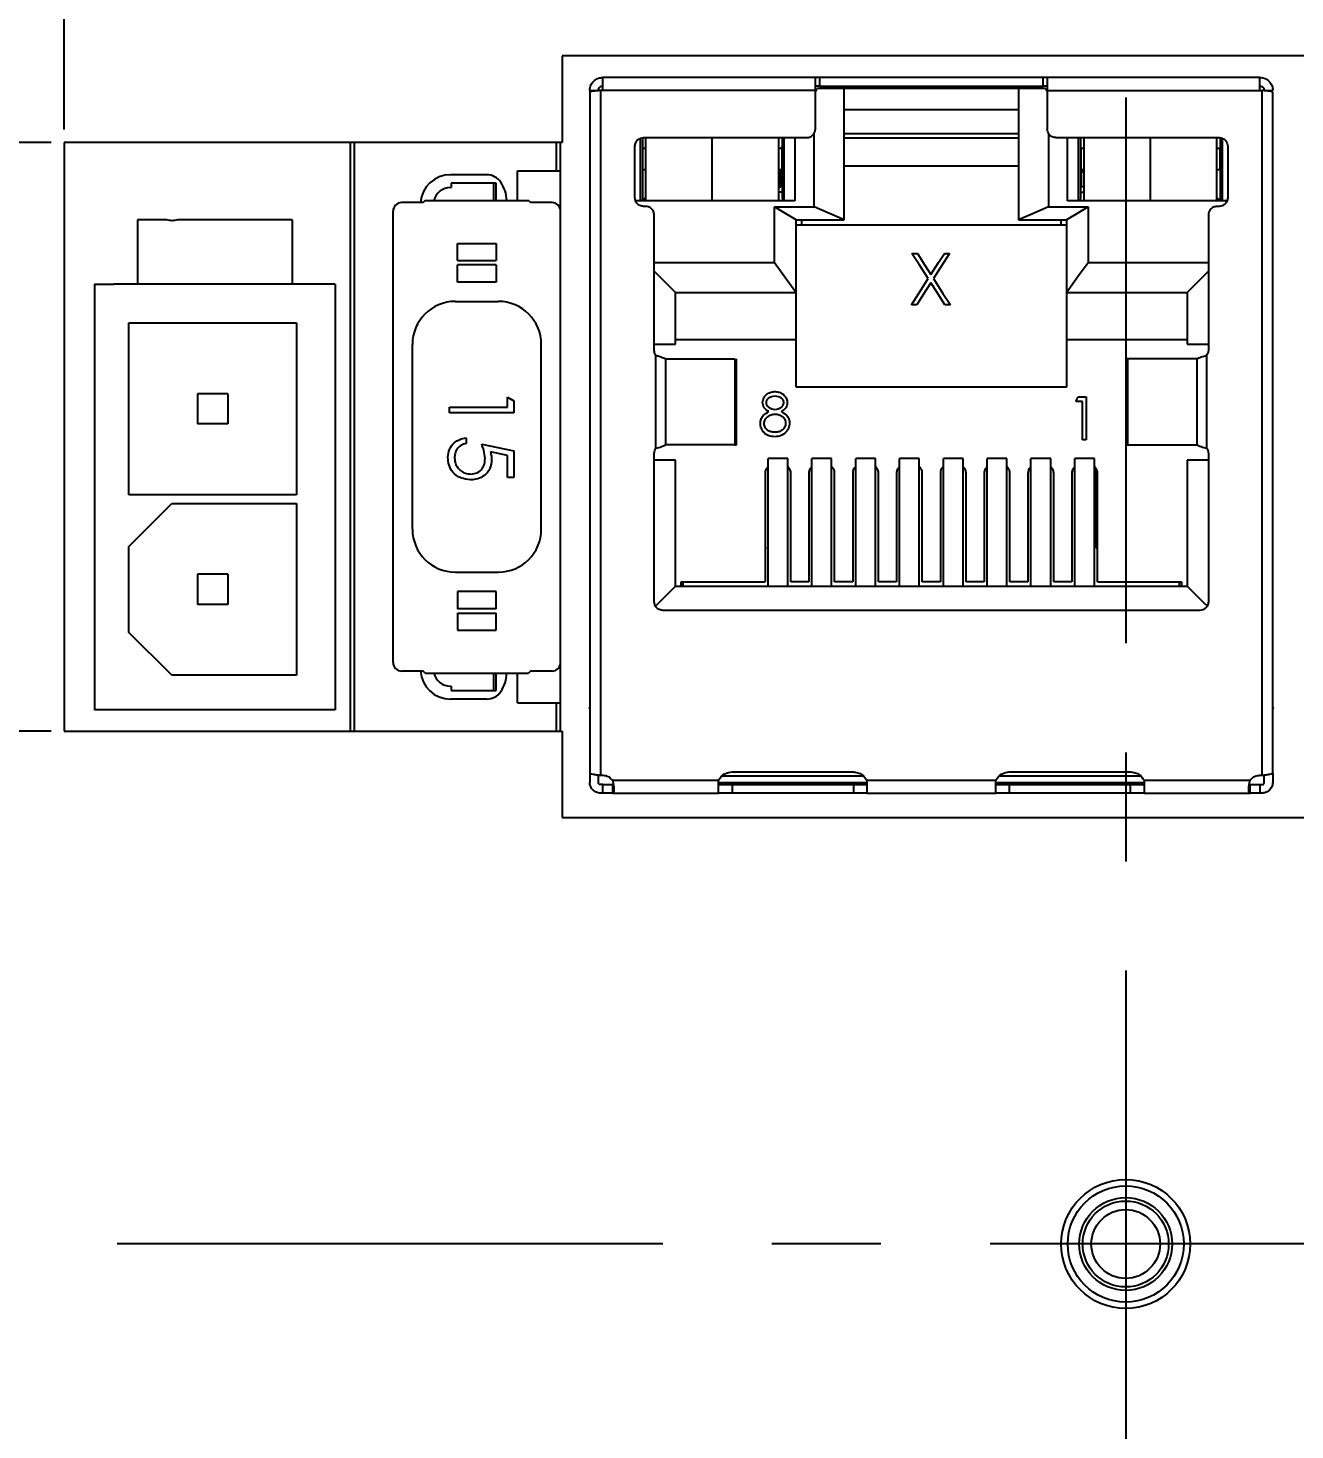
# Model space of a CAD drawing. Header units: millimetres. Extents: x 0 to 420, y 0 to 297.
# Drawn here: x 304.45 to 333.94, y 144.17 to 176.79 of the extents above; entities that cross this region are included whole.
import ezdxf

# ---------------------------------------------------------------- set-up
doc = ezdxf.new("R2010")
doc.units = ezdxf.units.MM
doc.header["$PDSIZE"] = -1
doc.linetypes.add('CENTERX2', pattern=[20.32, 12.7, -2.54, 2.54, -2.54])
doc.layers.add('중심선', color=1, linetype='CENTERX2')
doc.layers.add('치수선', color=3, linetype='Continuous')
doc.styles.add('누리로봇 문자스타일_20230829', font='GOTHIC.TTF')
doc.dimstyles.new('A3기본 치수스타일', dxfattribs={"dimtxt": 3.5, "dimasz": 3.5, "dimexe": 0.5, "dimexo": 0.3, "dimgap": 1, "dimtad": 1, "dimtoh": 1, "dimdec": 1, "dimzin": 12, "dimdsep": 46, "dimtxsty": '누리로봇 문자스타일_20230829', "dimcen": 0.09, "dimclrd": 3, "dimclre": 3, "dimclrt": 3, "dimadec": 0, "dimazin": 3, "dimtm": 1e-09, "dimtfac": 1, "dimtdec": 1, "dimtofl": 0, "dimtmove": 0, "dimatfit": 3, "dimfxl": 1, "dimfrac": 2, "dimarcsym": 0})

# ---------------------------------------------------------------- blocks, each defined once
blk = doc.blocks.new('*D46')
at = {"layer": 'Defpoints', "color": 0}
for p in [(350.915, 197.727), (350.915, 176.143), (305.286, 174.131)]:
    blk.add_point(p, dxfattribs=at)
at = {"layer": '치수선', "color": 3, "lineweight": -2}
for p, q in [((305.286, 174.431), (305.286, 198.227)), ((350.915, 176.443), (350.915, 198.227)), ((308.786, 197.727), (347.415, 197.727))]:
    blk.add_line(p, q, dxfattribs=at)
at = {"layer": '치수선', "color": 3}
for points in [[(308.786, 198.311), (308.786, 197.144), (305.286, 197.727)], [(347.415, 198.311), (347.415, 197.144), (350.915, 197.727)]]:
    blk.add_solid(points, dxfattribs=at)
at = {"layer": '치수선', "color": 3, "insert": (328.1, 200.565), "char_height": 3.5, "attachment_point": 5, "style": '누리로봇 문자스타일_20230829'}
blk.add_mtext('45.6', dxfattribs=at)
blk = doc.blocks.new('*D48')
at = {"layer": 'Defpoints', "color": 0}
for p in [(305.286, 174.131), (283.84, 160.432), (305.286, 160.432)]:
    blk.add_point(p, dxfattribs=at)
at = {"layer": '치수선', "color": 3, "lineweight": -2}
for p, q in [((304.986, 174.131), (283.34, 174.131)), ((283.84, 170.631), (283.84, 163.932)), ((304.986, 160.432), (283.34, 160.432))]:
    blk.add_line(p, q, dxfattribs=at)
at = {"layer": '치수선', "color": 3}
for points in [[(283.257, 170.631), (284.423, 170.631), (283.84, 174.131)], [(283.257, 163.932), (284.423, 163.932), (283.84, 160.432)]]:
    blk.add_solid(points, dxfattribs=at)
at = {"layer": '치수선', "color": 3, "insert": (281.002, 167.282), "char_height": 3.5, "attachment_point": 5, "rotation": 90, "style": '누리로봇 문자스타일_20230829'}
blk.add_mtext('13.7', dxfattribs=at)

msp = doc.modelspace()

# ---------------------------------------------------------------- linework, layer by layer
at = {"color": 7, "linetype": 'Continuous', "lineweight": 25}
for p, q in [((350.915, 176.143), (316.885, 176.143)), ((316.885, 176.143), (316.885, 174.131)), ((322.775, 175.643), (317.825, 175.643)), ((322.875, 175.643), (322.875, 175.443)), ((328.075, 175.643), (322.875, 175.643)), ((328.075, 175.443), (328.075, 175.643)), ((333.125, 175.643), (328.175, 175.643)), ((317.525, 175.343), (317.525, 175.302)), ((317.525, 175.343), (317.725, 175.343)), ((317.525, 175.301), (317.525, 159.458)), ((317.775, 175.343), (317.775, 159.408)), ((322.775, 175.343), (317.775, 175.343)), ((322.775, 174.443), (322.775, 175.343)), ((328.13, 175.39), (322.82, 175.39)), ((322.875, 175.443), (328.075, 175.443)), ((323.445, 172.33), (323.445, 175.39)), ((327.505, 175.39), (327.505, 172.33)), ((328.175, 175.343), (328.175, 174.443)), ((328.175, 175.343), (333.175, 175.343)), ((333.175, 159.408), (333.175, 175.343)), ((333.225, 175.343), (333.425, 175.343)), ((333.425, 159.458), (333.425, 175.301)), ((327.505, 174.89), (323.445, 174.89)), ((318.701, 174.227), (318.701, 172.775)), ((318.75, 174.239), (318.75, 172.775)), ((318.775, 174.243), (322.575, 174.243)), ((318.825, 174.243), (318.825, 172.775)), ((321.925, 172.775), (321.925, 174.243)), ((322, 174.243), (322, 172.975)), ((322.049, 172.775), (322.049, 174.243)), ((322.3, 174.243), (322.3, 172.775)), ((322.745, 172.63), (322.745, 174.343)), ((323.445, 174.34), (327.505, 174.34)), ((323.445, 174.24), (327.505, 174.24)), ((328.205, 174.343), (328.205, 172.63)), ((328.375, 174.243), (332.175, 174.243)), ((328.649, 172.775), (328.649, 174.243)), ((328.901, 172.775), (328.901, 174.243)), ((328.95, 174.243), (328.95, 172.975)), ((329.025, 174.243), (329.025, 172.775)), ((332.125, 172.775), (332.125, 174.243)), ((332.2, 174.237), (332.2, 172.775)), ((332.248, 174.227), (332.248, 172.775)), ((316.885, 174.131), (305.286, 174.131)), ((305.286, 174.131), (305.286, 160.432)), ((311.945, 174.131), (311.945, 160.432)), ((316.845, 160.432), (316.845, 174.131)), ((318.575, 172.843), (318.575, 174.043)), ((318.755, 174), (318.755, 173.5)), ((318.755, 174), (318.825, 174)), ((321.925, 174), (321.995, 174)), ((321.99, 174), (322, 174.025)), ((321.995, 174), (321.995, 173.5)), ((328.95, 174.025), (328.959, 174)), ((328.955, 174), (328.955, 173.5)), ((328.955, 174), (329.025, 174)), ((332.125, 174), (332.195, 174)), ((332.195, 174), (332.195, 173.5)), ((332.375, 174.043), (332.375, 172.843)), ((327.505, 173.58), (323.445, 173.58)), ((315.122, 173.379), (314.28, 173.379)), ((315.845, 173.469), (316.845, 173.469)), ((315.845, 172.782), (315.845, 173.469)), ((318.755, 173.5), (318.825, 173.5)), ((321.925, 173.5), (321.995, 173.5)), ((321.975, 173.1), (321.975, 173.5)), ((328.955, 173.5), (329.025, 173.5)), ((328.975, 173.1), (328.975, 173.5)), ((332.125, 173.5), (332.195, 173.5)), ((314.28, 173.079), (314.295, 173.079)), ((315.345, 173.182), (314.295, 173.182)), ((314.295, 173.182), (314.295, 173.079)), ((315.291, 172.782), (315.291, 173.182)), ((315.345, 172.782), (315.345, 173.182)), ((321.925, 173.1), (321.975, 173.1)), ((322, 172.975), (321.925, 172.975)), ((328.95, 172.975), (329.025, 172.975)), ((329.025, 173.1), (328.975, 173.1)), ((313.645, 172.732), (313.145, 172.732)), ((313.695, 172.782), (313.645, 172.732)), ((313.695, 172.782), (316.095, 172.782)), ((316.145, 172.732), (316.095, 172.782)), ((316.645, 172.732), (316.145, 172.732)), ((322.3, 172.775), (318.587, 172.775)), ((318.75, 172.775), (318.825, 172.85)), ((318.825, 172.643), (318.775, 172.643)), ((321.825, 172.63), (322.745, 172.63)), ((321.825, 171.34), (321.825, 172.63)), ((328.205, 172.63), (329.125, 172.63)), ((332.36, 172.775), (328.649, 172.775)), ((329.125, 172.63), (329.125, 171.34)), ((332.2, 172.775), (332.125, 172.85)), ((332.175, 172.643), (332.125, 172.643)), ((306.995, 172.331), (306.995, 170.832)), ((307.676, 172.331), (306.995, 172.331)), ((310.595, 172.331), (307.925, 172.331)), ((310.595, 172.331), (310.595, 170.832)), ((312.945, 162.032), (312.945, 172.532)), ((319.025, 169.293), (319.025, 172.443)), ((322.325, 172.33), (323.445, 172.33)), ((322.325, 168.44), (322.325, 172.33)), ((322.45, 172.33), (322.45, 172.21)), ((327.505, 172.33), (328.625, 172.33)), ((328.5, 172.21), (328.5, 172.33)), ((328.625, 172.33), (328.625, 168.44)), ((331.925, 172.443), (331.925, 169.293)), ((328.625, 172.21), (322.325, 172.21)), ((314.445, 171.782), (315.345, 171.782)), ((314.445, 171.382), (314.445, 171.782)), ((315.345, 171.782), (315.345, 171.382)), ((314.445, 171.382), (315.345, 171.382)), ((314.445, 170.882), (314.445, 171.282)), ((315.345, 171.282), (314.445, 171.282)), ((315.345, 171.282), (315.345, 170.882)), ((319.025, 171.34), (321.825, 171.34)), ((325.025, 171.55), (325.15, 171.55)), ((325.778, 171.55), (325.902, 171.55)), ((329.125, 171.34), (331.925, 171.34)), ((305.995, 170.832), (306.446, 170.832)), ((305.995, 170.832), (305.995, 160.932)), ((311.595, 170.831), (306.446, 170.831)), ((311.595, 170.831), (311.595, 160.932)), ((315.345, 170.882), (314.445, 170.882)), ((319.52, 170.64), (322.325, 170.64)), ((319.52, 169.44), (319.52, 170.64)), ((328.625, 170.64), (331.43, 170.64)), ((331.43, 170.64), (331.43, 169.44)), ((314.395, 170.432), (315.395, 170.432)), ((325.134, 170.35), (325.01, 170.35)), ((325.918, 170.35), (325.793, 170.35)), ((306.795, 169.932), (310.695, 169.932)), ((306.795, 165.932), (306.795, 169.932)), ((310.695, 169.932), (310.695, 165.932)), ((313.395, 165.132), (313.395, 169.432)), ((316.395, 165.132), (316.395, 169.432)), ((319.025, 169.44), (319.52, 169.44)), ((322.325, 169.54), (319.52, 169.54)), ((331.43, 169.54), (328.625, 169.54)), ((331.43, 169.44), (331.925, 169.44)), ((319.065, 167.014), (319.065, 169.172)), ((319.292, 167.093), (319.292, 169.093)), ((319.292, 169.093), (320.903, 169.093)), ((320.903, 169.093), (320.903, 167.093)), ((320.94, 167.093), (320.94, 169.093)), ((330.009, 169.093), (330.009, 167.093)), ((330.046, 167.093), (330.046, 169.093)), ((331.657, 169.093), (330.046, 169.093)), ((331.657, 169.093), (331.657, 167.093)), ((331.884, 169.172), (331.884, 167.014)), ((328.625, 168.44), (322.325, 168.44)), ((309.095, 168.282), (308.395, 168.282)), ((308.395, 168.282), (308.395, 167.582)), ((309.095, 168.282), (309.095, 167.582)), ((315.605, 167.972), (315.605, 168.203)), ((315.605, 168.203), (315.759, 168.115)), ((315.759, 168.115), (315.759, 167.838)), ((328.991, 168.107), (328.837, 168.107)), ((328.896, 168.21), (329.081, 168.21)), ((328.991, 167.21), (328.991, 168.107)), ((329.081, 168.21), (329.081, 167.21)), ((314.259, 167.838), (314.259, 167.972)), ((314.259, 167.972), (315.605, 167.972)), ((315.759, 167.838), (314.259, 167.838)), ((309.095, 167.582), (308.395, 167.582)), ((314.644, 167.261), (314.644, 167.126)), ((315.009, 167.107), (315.759, 166.953)), ((320.903, 167.093), (319.292, 167.093)), ((329.081, 167.21), (328.991, 167.21)), ((330.046, 167.093), (331.657, 167.093)), ((315.605, 166.848), (315.211, 166.929)), ((315.605, 166.338), (315.605, 166.848)), ((315.759, 166.953), (315.759, 166.338)), ((319.025, 163.443), (319.025, 166.893)), ((319.52, 166.74), (319.025, 166.74)), ((319.52, 163.81), (319.52, 166.74)), ((322.135, 166.777), (321.675, 166.777)), ((321.675, 163.81), (321.675, 166.777)), ((322.135, 163.81), (322.135, 166.777)), ((323.155, 166.777), (322.695, 166.777)), ((322.695, 163.81), (322.695, 166.777)), ((323.155, 163.81), (323.155, 166.777)), ((324.175, 166.777), (323.715, 166.777)), ((323.715, 163.81), (323.715, 166.777)), ((324.175, 163.81), (324.175, 166.777)), ((325.195, 166.777), (324.735, 166.777)), ((324.735, 163.81), (324.735, 166.777)), ((325.195, 163.81), (325.195, 166.777)), ((326.215, 166.777), (325.755, 166.777)), ((325.755, 163.81), (325.755, 166.777)), ((326.215, 163.81), (326.215, 166.777)), ((327.235, 166.777), (326.775, 166.777)), ((326.775, 163.81), (326.775, 166.777)), ((327.235, 163.81), (327.235, 166.777)), ((328.255, 166.777), (327.795, 166.777)), ((327.795, 163.81), (327.795, 166.777)), ((328.255, 163.81), (328.255, 166.777)), ((329.275, 166.777), (328.815, 166.777)), ((328.815, 163.81), (328.815, 166.777)), ((329.275, 163.81), (329.275, 166.777)), ((331.43, 166.74), (331.43, 163.81)), ((331.925, 166.74), (331.43, 166.74)), ((331.925, 166.893), (331.925, 163.443)), ((321.605, 166.444), (321.605, 163.91)), ((322.205, 163.91), (322.205, 166.444)), ((322.625, 166.444), (322.625, 163.91)), ((323.225, 163.91), (323.225, 166.444)), ((323.645, 166.444), (323.645, 163.91)), ((324.245, 163.91), (324.245, 166.444)), ((324.665, 166.444), (324.665, 163.91)), ((325.265, 163.91), (325.265, 166.444)), ((325.685, 166.444), (325.685, 163.91)), ((326.285, 163.91), (326.285, 166.444)), ((326.705, 166.444), (326.705, 163.91)), ((327.305, 163.91), (327.305, 166.444)), ((327.725, 166.444), (327.725, 163.91)), ((328.325, 163.91), (328.325, 166.444)), ((328.745, 166.444), (328.745, 163.91)), ((329.315, 164.69), (329.315, 166.54)), ((329.345, 163.91), (329.345, 166.444)), ((315.759, 166.338), (315.605, 166.338)), ((310.695, 165.932), (306.795, 165.932)), ((306.795, 164.732), (307.795, 165.732)), ((307.795, 165.732), (310.695, 165.732)), ((310.695, 165.732), (310.695, 161.732)), ((306.795, 162.732), (306.795, 164.732)), ((321.635, 164.69), (321.605, 164.69)), ((329.345, 164.69), (329.315, 164.69)), ((308.395, 164.082), (308.395, 163.382)), ((309.095, 164.082), (308.395, 164.082)), ((309.095, 164.082), (309.095, 163.382)), ((314.395, 164.132), (315.395, 164.132)), ((319.054, 163.344), (319.52, 163.81)), ((319.52, 163.81), (331.43, 163.81)), ((319.65, 163.91), (321.605, 163.91)), ((319.65, 163.81), (319.65, 163.91)), ((319.695, 163.81), (319.695, 163.91)), ((322.625, 163.91), (322.205, 163.91)), ((323.645, 163.91), (323.225, 163.91)), ((324.665, 163.91), (324.245, 163.91)), ((325.685, 163.91), (325.265, 163.91)), ((326.705, 163.91), (326.285, 163.91)), ((327.725, 163.91), (327.305, 163.91)), ((328.745, 163.91), (328.325, 163.91)), ((329.345, 163.91), (331.3, 163.91)), ((331.255, 163.81), (331.255, 163.91)), ((331.3, 163.91), (331.3, 163.81)), ((315.345, 163.682), (314.445, 163.682)), ((314.445, 163.682), (314.445, 163.282)), ((315.345, 163.282), (315.345, 163.682)), ((309.095, 163.382), (308.395, 163.382)), ((315.345, 163.282), (314.445, 163.282)), ((314.445, 163.182), (314.445, 162.782)), ((314.445, 163.182), (315.345, 163.182)), ((315.345, 162.782), (315.345, 163.182)), ((331.725, 163.243), (319.225, 163.243)), ((314.445, 162.782), (315.345, 162.782)), ((307.795, 161.732), (306.795, 162.732)), ((313.645, 161.832), (313.145, 161.832)), ((313.695, 161.782), (313.645, 161.832)), ((316.145, 161.832), (316.095, 161.782)), ((316.645, 161.832), (316.145, 161.832)), ((310.695, 161.732), (307.795, 161.732)), ((313.695, 161.782), (316.095, 161.782)), ((314.281, 161.479), (314.295, 161.479)), ((314.295, 161.479), (314.295, 161.382)), ((315.291, 161.382), (315.291, 161.782)), ((315.345, 161.382), (315.345, 161.782)), ((315.845, 161.089), (315.845, 161.782)), ((315.122, 161.179), (314.281, 161.179)), ((314.295, 161.382), (315.345, 161.382)), ((311.595, 160.932), (305.995, 160.932)), ((315.845, 161.089), (316.845, 161.089)), ((317.514, 160.983), (317.525, 160.986)), ((317.525, 160.945), (317.514, 160.983)), ((333.425, 160.986), (333.435, 160.983)), ((333.435, 160.983), (333.425, 160.945)), ((305.286, 160.432), (316.885, 160.432)), ((316.885, 160.432), (316.885, 158.421)), ((317.525, 159.457), (317.525, 159.24)), ((317.725, 159.24), (317.725, 159.414)), ((317.775, 159.408), (317.825, 159.408)), ((317.825, 159.19), (317.775, 159.19)), ((317.825, 158.99), (317.825, 159.19)), ((318.05, 159.29), (320.522, 159.29)), ((318.05, 159.19), (318.05, 158.99)), ((320.522, 159.24), (323.972, 159.24)), ((320.601, 159.39), (323.887, 159.39)), ((320.835, 159.483), (323.66, 159.483)), ((320.835, 159.19), (320.835, 158.99)), ((320.835, 159.19), (323.66, 159.19)), ((323.66, 159.19), (323.66, 158.99)), ((323.972, 159.29), (326.977, 159.29)), ((326.977, 159.24), (330.427, 159.24)), ((327.056, 159.39), (330.342, 159.39)), ((327.29, 159.483), (330.115, 159.483)), ((327.29, 159.19), (327.29, 158.99)), ((327.29, 159.19), (330.115, 159.19)), ((330.115, 158.99), (330.115, 159.19)), ((330.427, 159.29), (332.899, 159.29)), ((332.899, 158.99), (332.899, 159.19)), ((333.125, 159.408), (333.175, 159.408)), ((333.125, 159.19), (333.125, 158.99)), ((333.125, 159.19), (333.175, 159.19)), ((333.225, 159.24), (333.225, 159.414)), ((333.425, 159.457), (333.425, 159.24)), ((317.825, 158.99), (317.775, 158.99)), ((318.05, 158.99), (320.522, 158.99)), ((323.66, 158.99), (320.835, 158.99)), ((323.972, 158.99), (326.977, 158.99)), ((330.115, 158.99), (327.29, 158.99)), ((330.427, 158.99), (332.899, 158.99)), ((333.175, 158.99), (333.125, 158.99)), ((316.885, 158.421), (350.915, 158.421))]:
    msp.add_line(p, q, dxfattribs=at)
at = {"color": 8, "linetype": 'Continuous', "lineweight": 25}
for p, q in [((320.375, 172.775), (320.375, 174.243)), ((330.575, 172.775), (330.575, 174.243)), ((312.045, 160.432), (312.045, 174.131)), ((316.745, 174.131), (316.745, 173.469)), ((316.745, 161.089), (316.745, 160.432))]:
    msp.add_line(p, q, dxfattribs=at)
at = {"color": 7, "linetype": 'Continuous', "lineweight": 25, "flags": 128}
for points in [[(322.775, 175.3), (322.787, 175.324), (322.82, 175.39)], [(328.13, 175.39), (328.172, 175.306), (328.175, 175.3)], [(321.975, 173.1), (321.93, 173.324), (321.925, 173.35)], [(328.975, 173.421), (329.019, 173.465), (329.025, 173.47)], [(322, 172.975), (322.006, 172.863), (322.01, 172.775)], [(328.95, 172.975), (328.944, 172.863), (328.939, 172.775)], [(322.325, 172.33), (322.045, 172.498), (321.825, 172.63)], [(323.445, 172.33), (323.053, 172.498), (322.745, 172.63)], [(328.205, 172.63), (327.813, 172.462), (327.505, 172.33)], [(329.125, 172.63), (328.845, 172.462), (328.625, 172.33)], [(321.825, 171.34), (322.105, 170.948), (322.325, 170.64)], [(325.402, 170.962), (325.191, 171.291), (325.025, 171.55)], [(325.15, 171.55), (325.326, 171.275), (325.464, 171.059)], [(325.464, 171.059), (325.64, 171.334), (325.778, 171.55)], [(325.902, 171.55), (325.692, 171.221), (325.526, 170.962)], [(328.625, 170.64), (328.905, 171.032), (329.125, 171.34)], [(319.025, 171.135), (319.212, 170.948), (319.52, 170.64)], [(325.01, 170.35), (325.229, 170.693), (325.402, 170.962)], [(325.526, 170.962), (325.745, 170.619), (325.918, 170.35)], [(331.925, 171.135), (331.738, 170.948), (331.43, 170.64)], [(325.464, 170.865), (325.279, 170.576), (325.134, 170.35)], [(325.793, 170.35), (325.609, 170.638), (325.464, 170.865)], [(328.837, 168.107), (328.87, 168.165), (328.896, 168.21)], [(331.43, 163.81), (331.822, 163.418), (331.895, 163.345)]]:
    msp.add_lwpolyline(points, dxfattribs=at)
at = {"color": 7, "linetype": 'Continuous', "lineweight": 25}
for radius in [45, 44.7, 1.5, 1.35, 1.08, 1, 0.8]:
    msp.add_circle((330, 148.5), radius, dxfattribs=at)
for centre, radius, start, end in [((314.28, 172.679), 0.7, 89.9999, 175.6136), ((315.122, 172.979), 0.4, 34.1423, 89.9999), ((314.28, 172.679), 0.4, 89.9999, 164.9985), ((314.791, 172.754), 0.8, 2.0085, 34.1423), ((313.145, 172.532), 0.2, 90, 180), ((316.645, 172.532), 0.2, 0, 90), ((314.395, 169.432), 1, 90, 180), ((315.395, 169.432), 1, 0, 90), ((314.395, 165.132), 1, 180, 270), ((315.395, 165.132), 1, 270, 0), ((313.145, 162.032), 0.2, 180, 270), ((314.281, 161.879), 0.7, 183.8047, 270.0006), ((316.645, 162.032), 0.2, 270, 0), ((314.281, 161.879), 0.4, 193.9527, 270.0011), ((314.791, 161.803), 0.8, 325.8571, 358.4986), ((315.122, 161.579), 0.4, 270.0006, 325.8571)]:
    msp.add_arc(centre, radius, start, end, dxfattribs=at)
for points, knots in [([(317.525, 175.343), (317.53, 175.385), (317.541, 175.474), (317.622, 175.574), (317.723, 175.633), (317.792, 175.64), (317.825, 175.643)], [0, 0, 0, 0, 0.270259, 0.56243, 0.789738, 1, 1, 1, 1]), ([(317.825, 175.343), (317.825, 175.385), (317.825, 175.474), (317.825, 175.574), (317.825, 175.633), (317.825, 175.64), (317.825, 175.643)], [0, 0, 0, 0, 0.27026, 0.562427, 0.789736, 1, 1, 1, 1]), ([(322.775, 175.343), (322.775, 175.385), (322.775, 175.474), (322.775, 175.574), (322.775, 175.633), (322.775, 175.64), (322.775, 175.643)], [0, 0, 0, 0, 0.27026, 0.562427, 0.789736, 1, 1, 1, 1]), ([(322.875, 175.643), (322.86, 175.643), (322.831, 175.643), (322.797, 175.643), (322.778, 175.643), (322.776, 175.643), (322.775, 175.643)], [0, 0, 0, 0, 0.270257, 0.562428, 0.789733, 1, 1, 1, 1]), ([(328.175, 175.643), (328.173, 175.643), (328.169, 175.643), (328.142, 175.643), (328.109, 175.643), (328.086, 175.643), (328.075, 175.643)], [0, 0, 0, 0, 0.270262, 0.562428, 0.789738, 1, 1, 1, 1]), ([(328.175, 175.643), (328.175, 175.637), (328.175, 175.626), (328.175, 175.545), (328.175, 175.444), (328.175, 175.376), (328.175, 175.343)], [0, 0, 0, 0, 0.270263, 0.56243, 0.789735, 1, 1, 1, 1]), ([(333.125, 175.343), (333.125, 175.385), (333.125, 175.474), (333.125, 175.574), (333.125, 175.633), (333.125, 175.64), (333.125, 175.643)], [0, 0, 0, 0, 0.27026, 0.562427, 0.789736, 1, 1, 1, 1]), ([(333.125, 175.643), (333.167, 175.637), (333.256, 175.626), (333.356, 175.545), (333.415, 175.444), (333.421, 175.376), (333.425, 175.343)], [0, 0, 0, 0, 0.2702613, 0.5624303, 0.7897355, 1, 1, 1, 1]), ([(317.775, 175.343), (317.742, 175.339), (317.676, 175.332), (317.594, 175.322), (317.536, 175.312), (317.528, 175.305), (317.525, 175.301)], [0, 0, 0, 0, 0.250001, 0.5, 0.75, 1, 1, 1, 1]), ([(317.725, 175.343), (317.726, 175.357), (317.73, 175.386), (317.757, 175.42), (317.791, 175.439), (317.814, 175.442), (317.825, 175.443)], [0, 0, 0, 0, 0.270265, 0.562432, 0.789736, 1, 1, 1, 1]), ([(322.875, 175.443), (322.86, 175.443), (322.831, 175.443), (322.797, 175.443), (322.778, 175.443), (322.776, 175.443), (322.775, 175.443)], [0, 0, 0, 0, 0.270257, 0.562428, 0.789733, 1, 1, 1, 1]), ([(328.175, 175.443), (328.173, 175.443), (328.169, 175.443), (328.142, 175.443), (328.109, 175.443), (328.086, 175.443), (328.075, 175.443)], [0, 0, 0, 0, 0.270262, 0.562428, 0.789738, 1, 1, 1, 1]), ([(333.125, 175.443), (333.139, 175.441), (333.168, 175.437), (333.202, 175.41), (333.221, 175.377), (333.224, 175.354), (333.225, 175.343)], [0, 0, 0, 0, 0.270263, 0.562426, 0.789731, 1, 1, 1, 1]), ([(333.425, 175.301), (333.421, 175.305), (333.413, 175.312), (333.356, 175.322), (333.273, 175.332), (333.207, 175.339), (333.175, 175.343)], [0, 0, 0, 0, 0.2500003, 0.4999991, 0.7499996, 1, 1, 1, 1]), ([(318.575, 174.043), (318.578, 174.071), (318.586, 174.13), (318.64, 174.197), (318.707, 174.236), (318.753, 174.241), (318.775, 174.243)], [0, 0, 0, 0, 0.2702573, 0.5624303, 0.7897369, 1, 1, 1, 1]), ([(322.575, 174.243), (322.603, 174.246), (322.662, 174.254), (322.729, 174.308), (322.768, 174.375), (322.773, 174.421), (322.775, 174.443)], [0, 0, 0, 0, 0.270261, 0.562432, 0.789737, 1, 1, 1, 1]), ([(328.375, 174.243), (328.346, 174.246), (328.287, 174.254), (328.22, 174.308), (328.181, 174.375), (328.177, 174.421), (328.175, 174.443)], [0, 0, 0, 0, 0.270261, 0.562432, 0.789737, 1, 1, 1, 1]), ([(332.175, 174.243), (332.203, 174.239), (332.262, 174.232), (332.329, 174.178), (332.368, 174.11), (332.373, 174.065), (332.375, 174.043)], [0, 0, 0, 0, 0.2702614, 0.5624323, 0.7897375, 1, 1, 1, 1]), ([(318.775, 172.643), (318.746, 172.646), (318.687, 172.654), (318.62, 172.708), (318.581, 172.775), (318.577, 172.821), (318.575, 172.843)], [0, 0, 0, 0, 0.27026, 0.562428, 0.789732, 1, 1, 1, 1]), ([(319.025, 172.443), (319.021, 172.471), (319.014, 172.53), (318.96, 172.597), (318.892, 172.636), (318.847, 172.641), (318.825, 172.643)], [0, 0, 0, 0, 0.270263, 0.56243, 0.789736, 1, 1, 1, 1]), ([(332.125, 172.643), (332.096, 172.639), (332.037, 172.632), (331.97, 172.578), (331.931, 172.51), (331.927, 172.465), (331.925, 172.443)], [0, 0, 0, 0, 0.270261, 0.562428, 0.789738, 1, 1, 1, 1]), ([(332.375, 172.843), (332.371, 172.814), (332.364, 172.755), (332.31, 172.688), (332.242, 172.649), (332.197, 172.645), (332.175, 172.643)], [0, 0, 0, 0, 0.270263, 0.562428, 0.789736, 1, 1, 1, 1]), ([(307.925, 172.331), (307.905, 172.325), (307.866, 172.313), (307.801, 172.308), (307.735, 172.313), (307.696, 172.325), (307.676, 172.331)], [0, 0, 0, 0, 0.256064, 0.499938, 0.742356, 1, 1, 1, 1]), ([(319.065, 169.172), (319.052, 169.193), (319.029, 169.23), (319.026, 169.274), (319.025, 169.293)], [0, 0, 0, 0, 0.560002, 1, 1, 1, 1]), ([(319.284, 169.093), (319.271, 169.099), (319.247, 169.112), (319.193, 169.132), (319.132, 169.152), (319.088, 169.165), (319.065, 169.172)], [0, 0, 0, 0, 0.25, 0.5, 0.75, 1, 1, 1, 1]), ([(319.292, 169.093), (319.291, 169.093), (319.288, 169.093), (319.285, 169.093), (319.284, 169.093)], [0, 0, 0, 0, 0.559962, 1, 1, 1, 1]), ([(330.046, 169.093), (330.034, 169.093), (330.013, 169.093), (330.01, 169.093), (330.009, 169.093)], [0, 0, 0, 0, 0.56, 1, 1, 1, 1]), ([(331.666, 169.093), (331.664, 169.093), (331.661, 169.093), (331.658, 169.093), (331.657, 169.093)], [0, 0, 0, 0, 0.560012, 1, 1, 1, 1]), ([(331.884, 169.172), (331.862, 169.165), (331.818, 169.152), (331.756, 169.132), (331.702, 169.112), (331.678, 169.099), (331.666, 169.093)], [0, 0, 0, 0, 0.25, 0.500001, 0.750001, 1, 1, 1, 1]), ([(331.925, 169.293), (331.922, 169.268), (331.918, 169.225), (331.894, 169.188), (331.884, 169.172)], [0, 0, 0, 0, 0.560004, 1, 1, 1, 1]), ([(321.546, 168.079), (321.553, 168.119), (321.567, 168.199), (321.65, 168.282), (321.744, 168.328), (321.807, 168.333), (321.839, 168.335)], [0, 0, 0, 0, 0.278847, 0.558462, 0.77916, 1, 1, 1, 1]), ([(321.839, 168.335), (321.879, 168.331), (321.958, 168.322), (322.052, 168.257), (322.111, 168.17), (322.119, 168.107), (322.123, 168.076)], [0, 0, 0, 0, 0.279956, 0.559714, 0.779962, 1, 1, 1, 1]), ([(321.692, 167.867), (321.647, 167.896), (321.568, 167.947), (321.553, 168.038), (321.546, 168.079)], [0, 0, 0, 0, 0.560092, 1, 1, 1, 1]), ([(321.636, 168.077), (321.637, 168.089), (321.638, 168.111), (321.652, 168.143), (321.673, 168.171), (321.708, 168.201), (321.762, 168.227), (321.809, 168.231), (321.834, 168.233)], [0, 0, 0, 0, 0.12177, 0.2408786, 0.364845, 0.5003628, 0.7307311, 1, 1, 1, 1]), ([(321.837, 167.912), (321.813, 167.915), (321.765, 167.919), (321.7, 167.955), (321.658, 167.999), (321.639, 168.043), (321.637, 168.066), (321.636, 168.077)], [0, 0, 0, 0, 0.256131, 0.500143, 0.761356, 0.880356, 1, 1, 1, 1]), ([(321.834, 168.233), (321.859, 168.231), (321.906, 168.228), (321.961, 168.204), (321.995, 168.175), (322.016, 168.146), (322.03, 168.114), (322.032, 168.091), (322.033, 168.079)], [0, 0, 0, 0, 0.273989, 0.498563, 0.63124, 0.754316, 0.874764, 1, 1, 1, 1]), ([(322.033, 168.079), (322.032, 168.068), (322.029, 168.044), (322.016, 168.011), (321.997, 167.982), (321.963, 167.949), (321.909, 167.919), (321.862, 167.915), (321.837, 167.912)], [0, 0, 0, 0, 0.126235, 0.247776, 0.370677, 0.500809, 0.739958, 1, 1, 1, 1]), ([(322.123, 168.076), (322.12, 168.051), (322.116, 168.001), (322.068, 167.923), (322.014, 167.888), (321.981, 167.867)], [0, 0, 0, 0, 0.280137, 0.560241, 1, 1, 1, 1]), ([(321.495, 167.593), (321.498, 167.626), (321.504, 167.693), (321.571, 167.797), (321.646, 167.84), (321.692, 167.867)], [0, 0, 0, 0, 0.2800079, 0.5598834, 1, 1, 1, 1]), ([(321.584, 167.59), (321.586, 167.605), (321.588, 167.636), (321.605, 167.679), (321.631, 167.718), (321.674, 167.762), (321.744, 167.802), (321.807, 167.807), (321.84, 167.81)], [0, 0, 0, 0, 0.124054, 0.244836, 0.368357, 0.500251, 0.737751, 1, 1, 1, 1]), ([(321.84, 167.81), (321.87, 167.807), (321.93, 167.801), (321.996, 167.763), (322.039, 167.722), (322.064, 167.684), (322.08, 167.643), (322.083, 167.614), (322.084, 167.599)], [0, 0, 0, 0, 0.256992, 0.499275, 0.631011, 0.754426, 0.87536, 1, 1, 1, 1]), ([(321.981, 167.867), (322.037, 167.833), (322.117, 167.785), (322.168, 167.678), (322.172, 167.627), (322.174, 167.601)], [0, 0, 0, 0, 0.558299, 0.779111, 1, 1, 1, 1]), ([(321.833, 167.284), (321.784, 167.287), (321.688, 167.293), (321.575, 167.374), (321.507, 167.48), (321.499, 167.555), (321.495, 167.593)], [0, 0, 0, 0, 0.280543, 0.559266, 0.779813, 1, 1, 1, 1]), ([(321.834, 167.387), (321.802, 167.389), (321.742, 167.394), (321.673, 167.426), (321.63, 167.464), (321.605, 167.501), (321.589, 167.544), (321.586, 167.574), (321.584, 167.59)], [0, 0, 0, 0, 0.267066, 0.498961, 0.624006, 0.744561, 0.867675, 1, 1, 1, 1]), ([(322.098, 167.394), (322.055, 167.357), (321.978, 167.292), (321.877, 167.286), (321.833, 167.284)], [0, 0, 0, 0, 0.557759, 1, 1, 1, 1]), ([(322.084, 167.599), (322.083, 167.584), (322.081, 167.554), (322.065, 167.512), (322.04, 167.473), (321.998, 167.431), (321.928, 167.393), (321.867, 167.389), (321.834, 167.387)], [0, 0, 0, 0, 0.12474, 0.245718, 0.369037, 0.500462, 0.72847, 1, 1, 1, 1]), ([(322.174, 167.601), (322.17, 167.559), (322.163, 167.482), (322.118, 167.421), (322.098, 167.394)], [0, 0, 0, 0, 0.559373, 1, 1, 1, 1]), ([(314.221, 166.803), (314.227, 166.867), (314.24, 166.996), (314.355, 167.141), (314.495, 167.231), (314.594, 167.251), (314.644, 167.261)], [0, 0, 0, 0, 0.2796257, 0.5590202, 0.7793804, 1, 1, 1, 1]), ([(314.644, 167.126), (314.601, 167.115), (314.517, 167.091), (314.431, 167), (314.383, 166.898), (314.377, 166.83), (314.374, 166.795)], [0, 0, 0, 0, 0.28005, 0.559165, 0.779581, 1, 1, 1, 1]), ([(315.086, 166.776), (315.079, 166.84), (315.068, 166.954), (315.027, 167.06), (315.009, 167.107)], [0, 0, 0, 0, 0.559416, 1, 1, 1, 1]), ([(319.065, 167.014), (319.088, 167.02), (319.132, 167.033), (319.193, 167.053), (319.247, 167.073), (319.271, 167.086), (319.284, 167.093)], [0, 0, 0, 0, 0.2499991, 0.5000014, 0.7500008, 1, 1, 1, 1]), ([(319.284, 167.093), (319.285, 167.093), (319.288, 167.093), (319.291, 167.093), (319.292, 167.093)], [0, 0, 0, 0, 0.560009, 1, 1, 1, 1]), ([(320.903, 167.093), (320.915, 167.093), (320.936, 167.093), (320.939, 167.093), (320.94, 167.093)], [0, 0, 0, 0, 0.56, 1, 1, 1, 1]), ([(330.009, 167.093), (330.011, 167.093), (330.015, 167.093), (330.037, 167.093), (330.046, 167.093)], [0, 0, 0, 0, 0.560006, 1, 1, 1, 1]), ([(331.657, 167.093), (331.659, 167.093), (331.661, 167.093), (331.664, 167.093), (331.666, 167.093)], [0, 0, 0, 0, 0.559961, 1, 1, 1, 1]), ([(331.666, 167.093), (331.678, 167.086), (331.702, 167.073), (331.756, 167.053), (331.818, 167.033), (331.862, 167.02), (331.884, 167.014)], [0, 0, 0, 0, 0.249999, 0.499998, 0.750001, 1, 1, 1, 1]), ([(314.749, 166.28), (314.671, 166.289), (314.516, 166.306), (314.335, 166.441), (314.235, 166.619), (314.225, 166.742), (314.221, 166.803)], [0, 0, 0, 0, 0.279865, 0.559272, 0.779425, 1, 1, 1, 1]), ([(314.374, 166.795), (314.381, 166.739), (314.394, 166.627), (314.497, 166.501), (314.622, 166.425), (314.711, 166.418), (314.755, 166.415)], [0, 0, 0, 0, 0.279616, 0.559357, 0.779558, 1, 1, 1, 1]), ([(315.24, 166.752), (315.232, 166.68), (315.217, 166.537), (315.082, 166.379), (314.918, 166.291), (314.805, 166.284), (314.749, 166.28)], [0, 0, 0, 0, 0.279688, 0.559026, 0.779292, 1, 1, 1, 1]), ([(314.755, 166.415), (314.807, 166.42), (314.91, 166.431), (315.023, 166.532), (315.079, 166.655), (315.084, 166.736), (315.086, 166.776)], [0, 0, 0, 0, 0.2795398, 0.5586171, 0.7790474, 1, 1, 1, 1]), ([(315.211, 166.929), (315.22, 166.896), (315.236, 166.838), (315.239, 166.778), (315.24, 166.752)], [0, 0, 0, 0, 0.560067, 1, 1, 1, 1]), ([(319.025, 166.893), (319.027, 166.917), (319.031, 166.961), (319.055, 166.998), (319.065, 167.014)], [0, 0, 0, 0, 0.559997, 1, 1, 1, 1]), ([(331.884, 167.014), (331.897, 166.993), (331.92, 166.955), (331.923, 166.912), (331.925, 166.893)], [0, 0, 0, 0, 0.559996, 1, 1, 1, 1]), ([(321.675, 166.584), (321.663, 166.575), (321.641, 166.556), (321.612, 166.508), (321.608, 166.469), (321.605, 166.444)], [0, 0, 0, 0, 0.27204, 0.548974, 1, 1, 1, 1]), ([(322.205, 166.444), (322.203, 166.46), (322.201, 166.49), (322.181, 166.542), (322.152, 166.568), (322.135, 166.584)], [0, 0, 0, 0, 0.286929, 0.567556, 1, 1, 1, 1]), ([(322.695, 166.584), (322.683, 166.575), (322.661, 166.556), (322.632, 166.508), (322.628, 166.469), (322.625, 166.444)], [0, 0, 0, 0, 0.27204, 0.548974, 1, 1, 1, 1]), ([(323.225, 166.444), (323.223, 166.46), (323.221, 166.49), (323.201, 166.542), (323.172, 166.568), (323.155, 166.584)], [0, 0, 0, 0, 0.286929, 0.567555, 1, 1, 1, 1]), ([(323.715, 166.584), (323.703, 166.575), (323.681, 166.556), (323.652, 166.508), (323.648, 166.469), (323.645, 166.444)], [0, 0, 0, 0, 0.27204, 0.548974, 1, 1, 1, 1]), ([(324.245, 166.444), (324.243, 166.46), (324.241, 166.49), (324.221, 166.542), (324.192, 166.568), (324.175, 166.584)], [0, 0, 0, 0, 0.286929, 0.567557, 1, 1, 1, 1]), ([(324.735, 166.584), (324.723, 166.575), (324.701, 166.556), (324.672, 166.508), (324.668, 166.469), (324.665, 166.444)], [0, 0, 0, 0, 0.27204, 0.548975, 1, 1, 1, 1]), ([(325.265, 166.444), (325.263, 166.46), (325.261, 166.49), (325.241, 166.542), (325.212, 166.568), (325.195, 166.584)], [0, 0, 0, 0, 0.286929, 0.567557, 1, 1, 1, 1]), ([(325.755, 166.584), (325.743, 166.575), (325.721, 166.556), (325.692, 166.508), (325.688, 166.469), (325.685, 166.444)], [0, 0, 0, 0, 0.27204, 0.548974, 1, 1, 1, 1]), ([(326.285, 166.444), (326.283, 166.46), (326.281, 166.49), (326.261, 166.542), (326.232, 166.568), (326.215, 166.584)], [0, 0, 0, 0, 0.286929, 0.567557, 1, 1, 1, 1]), ([(326.775, 166.584), (326.763, 166.575), (326.741, 166.556), (326.712, 166.508), (326.708, 166.469), (326.705, 166.444)], [0, 0, 0, 0, 0.27204, 0.548974, 1, 1, 1, 1]), ([(327.305, 166.444), (327.303, 166.46), (327.301, 166.49), (327.281, 166.542), (327.252, 166.568), (327.235, 166.584)], [0, 0, 0, 0, 0.286929, 0.567557, 1, 1, 1, 1]), ([(327.795, 166.584), (327.783, 166.575), (327.761, 166.556), (327.732, 166.508), (327.728, 166.469), (327.725, 166.444)], [0, 0, 0, 0, 0.272039, 0.548974, 1, 1, 1, 1]), ([(328.325, 166.444), (328.323, 166.46), (328.321, 166.49), (328.301, 166.542), (328.272, 166.568), (328.255, 166.584)], [0, 0, 0, 0, 0.286929, 0.567556, 1, 1, 1, 1]), ([(328.815, 166.584), (328.803, 166.575), (328.781, 166.556), (328.752, 166.508), (328.748, 166.469), (328.745, 166.444)], [0, 0, 0, 0, 0.27204, 0.548974, 1, 1, 1, 1]), ([(329.345, 166.444), (329.343, 166.46), (329.341, 166.49), (329.321, 166.542), (329.292, 166.568), (329.275, 166.584)], [0, 0, 0, 0, 0.286929, 0.567556, 1, 1, 1, 1]), ([(319.225, 163.243), (319.196, 163.246), (319.137, 163.254), (319.07, 163.308), (319.031, 163.375), (319.027, 163.421), (319.025, 163.443)], [0, 0, 0, 0, 0.270264, 0.56243, 0.789738, 1, 1, 1, 1]), ([(331.925, 163.443), (331.921, 163.414), (331.914, 163.355), (331.86, 163.288), (331.792, 163.249), (331.747, 163.245), (331.725, 163.243)], [0, 0, 0, 0, 0.27026, 0.56243, 0.789736, 1, 1, 1, 1]), ([(317.525, 159.458), (317.528, 159.454), (317.536, 159.445), (317.594, 159.433), (317.676, 159.42), (317.742, 159.412), (317.775, 159.408)], [0, 0, 0, 0, 0.25, 0.5, 0.749999, 1, 1, 1, 1]), ([(317.775, 158.99), (317.739, 158.994), (317.666, 159.003), (317.582, 159.071), (317.533, 159.155), (317.527, 159.212), (317.525, 159.24)], [0, 0, 0, 0, 0.270261, 0.56243, 0.789736, 1, 1, 1, 1]), ([(317.775, 159.19), (317.768, 159.191), (317.753, 159.193), (317.736, 159.206), (317.726, 159.223), (317.725, 159.234), (317.725, 159.24)], [0, 0, 0, 0, 0.270261, 0.562429, 0.789732, 1, 1, 1, 1]), ([(317.825, 159.408), (317.849, 159.406), (317.898, 159.402), (317.981, 159.367), (318.024, 159.319), (318.05, 159.29)], [0, 0, 0, 0, 0.277078, 0.562255, 1, 1, 1, 1]), ([(317.825, 159.19), (317.849, 159.19), (317.898, 159.19), (317.981, 159.19), (318.024, 159.19), (318.05, 159.19)], [0, 0, 0, 0, 0.277079, 0.562257, 1, 1, 1, 1]), ([(318.05, 159.29), (318.056, 159.27), (318.067, 159.231), (318.078, 159.175), (318.085, 159.122), (318.087, 159.076), (318.085, 159.039), (318.078, 159.011), (318.067, 158.993), (318.056, 158.991), (318.05, 158.99)], [0, 0, 0, 0, 0.127445, 0.252807, 0.376758, 0.499999, 0.623241, 0.747192, 0.872553, 1, 1, 1, 1]), ([(320.522, 159.29), (320.541, 159.32), (320.579, 159.381), (320.685, 159.461), (320.778, 159.475), (320.835, 159.483)], [0, 0, 0, 0, 0.2761262, 0.5629767, 1, 1, 1, 1]), ([(320.522, 158.99), (320.522, 158.995), (320.522, 159.006), (320.522, 159.087), (320.522, 159.188), (320.522, 159.257), (320.522, 159.29)], [0, 0, 0, 0, 0.270262, 0.562429, 0.789736, 1, 1, 1, 1]), ([(320.522, 159.19), (320.541, 159.19), (320.579, 159.19), (320.685, 159.19), (320.778, 159.19), (320.835, 159.19)], [0, 0, 0, 0, 0.2761262, 0.5629767, 1, 1, 1, 1]), ([(323.66, 159.483), (323.695, 159.479), (323.767, 159.473), (323.886, 159.414), (323.94, 159.337), (323.972, 159.29)], [0, 0, 0, 0, 0.276126, 0.562976, 1, 1, 1, 1]), ([(323.66, 159.19), (323.695, 159.19), (323.767, 159.19), (323.886, 159.19), (323.94, 159.19), (323.972, 159.19)], [0, 0, 0, 0, 0.276126, 0.562975, 1, 1, 1, 1]), ([(323.972, 159.29), (323.972, 159.247), (323.972, 159.159), (323.972, 159.058), (323.972, 159), (323.972, 158.993), (323.972, 158.99)], [0, 0, 0, 0, 0.2702615, 0.5624274, 0.789736, 1, 1, 1, 1]), ([(326.977, 159.29), (326.996, 159.32), (327.034, 159.381), (327.14, 159.461), (327.233, 159.475), (327.29, 159.483)], [0, 0, 0, 0, 0.276126, 0.562976, 1, 1, 1, 1]), ([(326.977, 158.99), (326.977, 158.995), (326.977, 159.006), (326.977, 159.087), (326.977, 159.188), (326.977, 159.257), (326.977, 159.29)], [0, 0, 0, 0, 0.270262, 0.562429, 0.789736, 1, 1, 1, 1]), ([(326.977, 159.19), (326.996, 159.19), (327.034, 159.19), (327.14, 159.19), (327.233, 159.19), (327.29, 159.19)], [0, 0, 0, 0, 0.276126, 0.562976, 1, 1, 1, 1]), ([(330.115, 159.483), (330.15, 159.479), (330.222, 159.473), (330.341, 159.414), (330.395, 159.337), (330.427, 159.29)], [0, 0, 0, 0, 0.276126, 0.562975, 1, 1, 1, 1]), ([(330.115, 159.19), (330.15, 159.19), (330.222, 159.19), (330.341, 159.19), (330.395, 159.19), (330.427, 159.19)], [0, 0, 0, 0, 0.276126, 0.562975, 1, 1, 1, 1]), ([(330.427, 159.29), (330.427, 159.247), (330.427, 159.159), (330.427, 159.058), (330.427, 159), (330.427, 158.993), (330.427, 158.99)], [0, 0, 0, 0, 0.2702615, 0.5624274, 0.789736, 1, 1, 1, 1]), ([(332.899, 158.99), (332.893, 158.991), (332.882, 158.993), (332.871, 159.011), (332.865, 159.039), (332.862, 159.076), (332.865, 159.122), (332.871, 159.175), (332.882, 159.231), (332.893, 159.27), (332.899, 159.29)], [0, 0, 0, 0, 0.127448, 0.252808, 0.376759, 0.500001, 0.623242, 0.747192, 0.872554, 1, 1, 1, 1]), ([(332.899, 159.29), (332.914, 159.309), (332.946, 159.347), (333.022, 159.395), (333.086, 159.403), (333.125, 159.408)], [0, 0, 0, 0, 0.277076, 0.562254, 1, 1, 1, 1]), ([(332.899, 159.19), (332.914, 159.19), (332.946, 159.19), (333.022, 159.19), (333.086, 159.19), (333.125, 159.19)], [0, 0, 0, 0, 0.277076, 0.562252, 1, 1, 1, 1]), ([(333.175, 159.408), (333.207, 159.412), (333.273, 159.42), (333.356, 159.433), (333.413, 159.445), (333.421, 159.454), (333.425, 159.458)], [0, 0, 0, 0, 0.25, 0.500001, 0.749999, 1, 1, 1, 1]), ([(333.175, 159.19), (333.182, 159.191), (333.196, 159.193), (333.213, 159.206), (333.223, 159.223), (333.224, 159.234), (333.225, 159.24)], [0, 0, 0, 0, 0.27026, 0.562428, 0.789732, 1, 1, 1, 1]), ([(333.425, 159.24), (333.42, 159.204), (333.411, 159.131), (333.343, 159.047), (333.259, 158.998), (333.202, 158.992), (333.175, 158.99)], [0, 0, 0, 0, 0.2702628, 0.5624291, 0.7897368, 1, 1, 1, 1]), ([(318.05, 158.99), (318.035, 158.99), (318.003, 158.99), (317.927, 158.99), (317.863, 158.99), (317.825, 158.99)], [0, 0, 0, 0, 0.277075, 0.562251, 1, 1, 1, 1]), ([(320.835, 158.99), (320.799, 158.99), (320.727, 158.99), (320.608, 158.99), (320.554, 158.99), (320.522, 158.99)], [0, 0, 0, 0, 0.276126, 0.562974, 1, 1, 1, 1]), ([(323.972, 158.99), (323.954, 158.99), (323.915, 158.99), (323.809, 158.99), (323.716, 158.99), (323.66, 158.99)], [0, 0, 0, 0, 0.276126, 0.562976, 1, 1, 1, 1]), ([(327.29, 158.99), (327.254, 158.99), (327.182, 158.99), (327.063, 158.99), (327.009, 158.99), (326.977, 158.99)], [0, 0, 0, 0, 0.276127, 0.562975, 1, 1, 1, 1]), ([(330.427, 158.99), (330.409, 158.99), (330.37, 158.99), (330.264, 158.99), (330.171, 158.99), (330.115, 158.99)], [0, 0, 0, 0, 0.276126, 0.562976, 1, 1, 1, 1]), ([(333.125, 158.99), (333.1, 158.99), (333.051, 158.99), (332.968, 158.99), (332.925, 158.99), (332.899, 158.99)], [0, 0, 0, 0, 0.277077, 0.562255, 1, 1, 1, 1])]:
    msp.add_open_spline(points, degree=3, knots=knots, dxfattribs=at)
at = {"layer": '중심선'}
for p, q in [((330, 195.5), (330, 101.5)), ((380.183, 148.5), (283, 148.5))]:
    msp.add_line(p, q, dxfattribs=at)
msp.add_circle((330, 148.5), 40.5, dxfattribs=at)

# ---------------------------------------------------------------- dimensions: what is measured, and where the dimension line sits
at = {"layer": '치수선'}
dim = msp.add_linear_dim(base=(350.915, 197.727), p1=(305.286, 174.131), p2=(350.915, 176.143), dimstyle='A3기본 치수스타일', dxfattribs=at)
dim.commit()
dim.dimension.update_dxf_attribs({"geometry": '*D46', "text_midpoint": (328.1, 197.727), "dimtype": 160})
dim = msp.add_linear_dim(base=(283.84, 160.432), p1=(305.286, 174.131), p2=(305.286, 160.432), angle=90, dimstyle='A3기본 치수스타일', dxfattribs=at)
dim.commit()
dim.dimension.update_dxf_attribs({"geometry": '*D48', "text_midpoint": (283.84, 167.282), "dimtype": 160})

doc.saveas('drawing.dxf')
